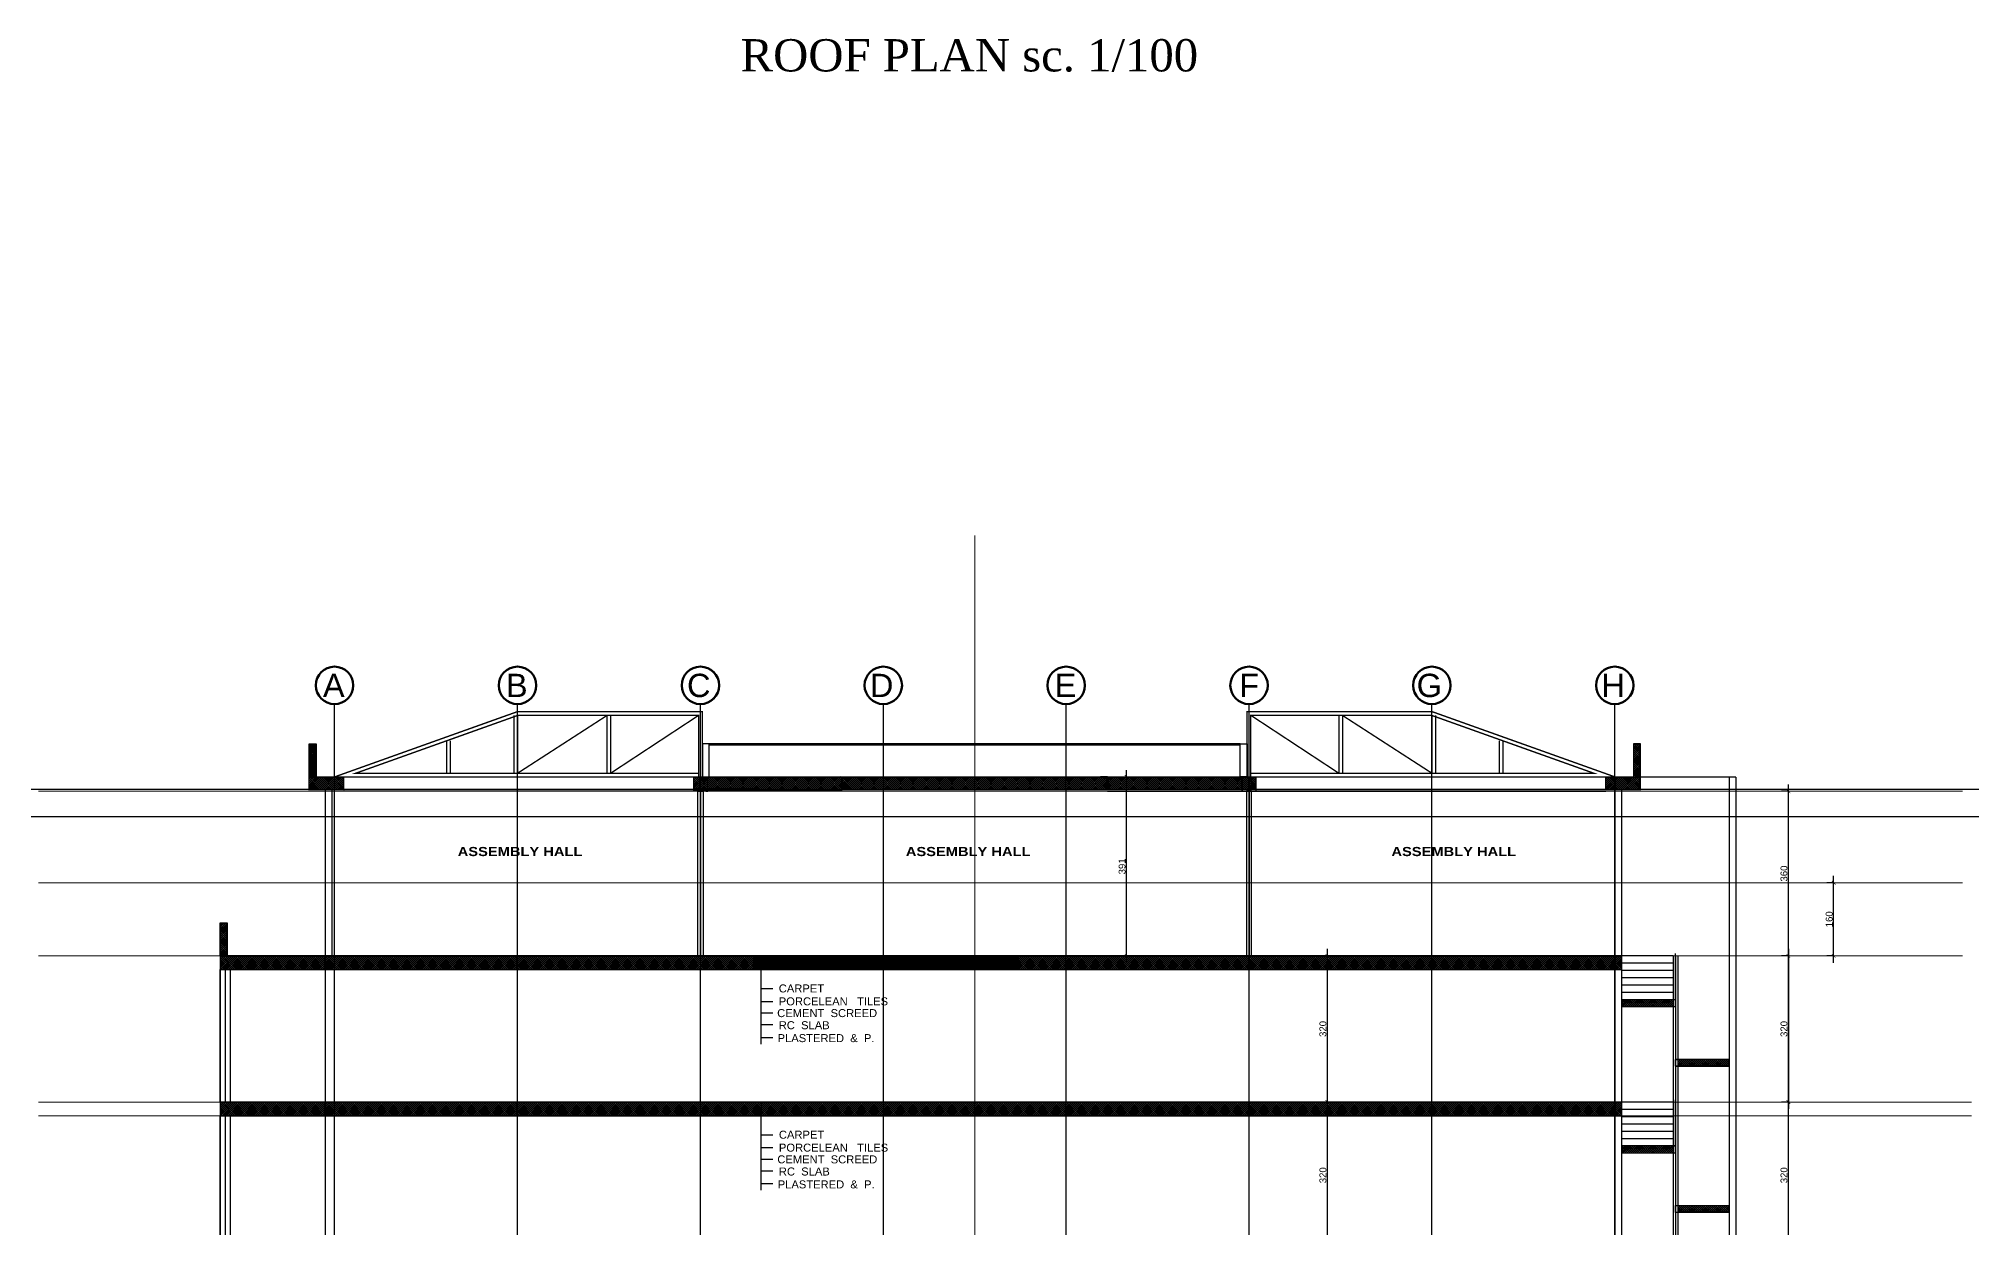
# Model space of a CAD drawing. Extents: x 250879 to 348495, y -51522 to -9360.
# Drawn here: x 288770 to 292998, y -46938 to -44338 of the extents above; entities that cross this region are included whole.
import ezdxf

# ---------------------------------------------------------------- set-up
doc = ezdxf.new("R2010")
doc.units = 0
doc.layers.get('0').update_dxf_attribs({"linetype": 'CONTINUOUS'})
doc.layers.get('DEFPOINTS').update_dxf_attribs({"color": 9, "linetype": 'CONTINUOUS'})
for name, color, linetype in [('AXIS', 1, 'CONTINUOUS'), ('CURTAIN', 150, 'CONTINUOUS'), ('DIM', 3, 'CONTINUOUS'), ('TEXT', 3, 'CONTINUOUS'), ('WALL', 7, 'CONTINUOUS')]:
    doc.layers.add(name, color=color, linetype=linetype)
doc.layers.add('midium elevation', color=4, linetype='CONTINUOUS', lineweight=60)
doc.layers.add('VIS', color=8, linetype='CONTINUOUS', lineweight=18)
doc.styles.get("Standard").update_dxf_attribs({"font": 'sanss___.ttf', "height": 15})
doc.styles.add('style2', font='romantic.ttf', dxfattribs={"height": 50})
doc.styles.add('VITA', font='vinet.ttf')
doc.dimstyles.new('STANDARD$0', dxfattribs={"dimscale": 0, "dimtxt": 12, "dimasz": 8, "dimexe": 15, "dimexo": 0.0625, "dimgap": 2, "dimtad": 1, "dimdec": 0, "dimzin": 0, "dimdsep": 46, "dimtxsty": 'Standard', "dimblk1": 'ARCHTICK', "dimblk2": 'ARCHTICK', "dimsah": 1, "dimcen": 0.09, "dimdle": 15, "dimclrd": 3, "dimclre": 3, "dimclrt": 3, "dimazin": 0, "dimtfac": 1, "dimtdec": 0, "dimtofl": 0, "dimtmove": 1, "dimatfit": 3, "dimldrblk": 'ARCHTICK', "dimfxl": 1.045499999999997, "dimfxlon": 1, "dimtolj": 1, "dimtzin": 0, "dimarcsym": 0})
pattern_1 = [(45, (19207.20617337798, -20247.16520215265), (-2.245064030267288, 2.245064030267288), []), (135, (19207.20617337798, -20247.16520215265), (-2.245064030267288, -2.245064030267288), [])]
pattern_2 = [(135, (562428.206763902, -20247.16520215265), (2.245064030267288, 2.245064030267288), []), (45.00000000000001, (562428.206763902, -20247.16520215265), (2.245064030267288, -2.245064030267288), [])]

# ---------------------------------------------------------------- blocks, each defined once
blk = doc.blocks.new('_ARCHTICK')
at = {"color": 0, "linetype": 'ByBlock', "const_width": 0.15}
blk.add_lwpolyline([(-0.5, -0.5), (0.5, 0.5)], dxfattribs=at)
blk = doc.blocks.new('*D1997')
at = {"layer": 'DEFPOINTS', "color": 0, "linetype": 'Continuous', "transparency": 16777216}
for p in [(292597.5786340397, -46344.17294536075), (292597.5786340397, -46344.17294536075), (292597.5786340397, -46664.17294536075)]:
    blk.add_point(p, dxfattribs=at)
at = {"layer": 'WALL', "color": 3, "linetype": 'Continuous', "lineweight": -2, "transparency": 16777216}
for p, q in [((292597.5786340397, -46679.17294536075), (292597.5786340397, -46329.17294536075)), ((292597.5786340397, -46344.17294536075), (292582.5786340397, -46344.17294536075)), ((292597.5786340397, -46664.17294536075), (292582.5786340397, -46664.17294536075))]:
    blk.add_line(p, q, dxfattribs=at)
at = {"layer": 'WALL', "color": 3, "linetype": 'Continuous', "lineweight": -2, "transparency": 16777216, "xscale": 8, "yscale": 8, "zscale": 8}
for p, rotation in [((292597.5786340397, -46344.17294536075), 90), ((292597.5786340397, -46664.17294536075), 270)]:
    blk.add_blockref('_ARCHTICK', p, dxfattribs=dict(at, rotation=rotation))
at = {"layer": 'WALL', "color": 3, "linetype": 'Continuous', "transparency": 16777216, "insert": (292587.8420085253, -46504.1729453607), "char_height": 15, "attachment_point": 5, "rotation": 90}
blk.add_mtext('\\A1;320', dxfattribs=at)
blk = doc.blocks.new('*D1998')
at = {"layer": 'DEFPOINTS', "color": 0, "linetype": 'Continuous', "transparency": 16777216}
for p in [(292597.5786340397, -46344.17294536075), (292597.5786340397, -46664.17294536075), (292597.5786340397, -46664.17294536075)]:
    blk.add_point(p, dxfattribs=at)
at = {"layer": 'WALL', "color": 3, "linetype": 'Continuous', "lineweight": -2, "transparency": 16777216}
for p, q in [((292597.5786340397, -46329.17294536075), (292597.5786340397, -46679.17294536075)), ((292597.5786340397, -46344.17294536075), (292582.5786340397, -46344.17294536075)), ((292597.5786340397, -46664.17294536075), (292582.5786340397, -46664.17294536075))]:
    blk.add_line(p, q, dxfattribs=at)
at = {"layer": 'WALL', "color": 3, "linetype": 'Continuous', "lineweight": -2, "transparency": 16777216, "xscale": 8, "yscale": 8, "zscale": 8}
for p, rotation in [((292597.5786340397, -46344.17294536075), 90), ((292597.5786340397, -46664.17294536075), 270)]:
    blk.add_blockref('_ARCHTICK', p, dxfattribs=dict(at, rotation=rotation))
at = {"layer": 'WALL', "color": 3, "linetype": 'Continuous', "transparency": 16777216, "insert": (292587.8420085253, -46504.1729453607), "char_height": 15, "attachment_point": 5, "rotation": 90}
blk.add_mtext('\\A1;320', dxfattribs=at)
blk = doc.blocks.new('*D2001')
at = {"layer": 'DEFPOINTS', "color": 0, "linetype": 'Continuous', "transparency": 16777216}
for p in [(292597.5786340397, -46344.17294536074), (292597.5786340397, -46344.17294536074), (292597.5786340397, -46664.17294536075)]:
    blk.add_point(p, dxfattribs=at)
at = {"layer": 'WALL', "color": 3, "linetype": 'Continuous', "lineweight": -2, "transparency": 16777216}
for p, q in [((292597.5786340397, -46679.17294536075), (292597.5786340397, -46329.17294536074)), ((292597.5786340397, -46344.17294536074), (292582.5786340397, -46344.17294536074)), ((292597.5786340397, -46664.17294536075), (292582.5786340397, -46664.17294536075))]:
    blk.add_line(p, q, dxfattribs=at)
at = {"layer": 'WALL', "color": 3, "linetype": 'Continuous', "lineweight": -2, "transparency": 16777216, "xscale": 8, "yscale": 8, "zscale": 8}
for p, rotation in [((292597.5786340397, -46344.17294536074), 90), ((292597.5786340397, -46664.17294536075), 270)]:
    blk.add_blockref('_ARCHTICK', p, dxfattribs=dict(at, rotation=rotation))
at = {"layer": 'WALL', "color": 3, "linetype": 'Continuous', "transparency": 16777216, "insert": (292587.8420085253, -46504.1729453607), "char_height": 15, "attachment_point": 5, "rotation": 90}
blk.add_mtext('\\A1;320', dxfattribs=at)
blk = doc.blocks.new('*D2002')
at = {"layer": 'DEFPOINTS', "color": 0, "linetype": 'Continuous', "transparency": 16777216}
for p in [(292597.5786340397, -46664.17294536075), (292597.5786340397, -46664.17294536075), (292597.5786340397, -46984.17294536075)]:
    blk.add_point(p, dxfattribs=at)
at = {"layer": 'WALL', "color": 3, "linetype": 'Continuous', "lineweight": -2, "transparency": 16777216}
for p, q in [((292597.5786340397, -46664.17294536075), (292582.5786340397, -46664.17294536075)), ((292597.5786340397, -46999.17294536075), (292597.5786340397, -46649.17294536075)), ((292597.5786340397, -46984.17294536075), (292582.5786340397, -46984.17294536075))]:
    blk.add_line(p, q, dxfattribs=at)
at = {"layer": 'WALL', "color": 3, "linetype": 'Continuous', "lineweight": -2, "transparency": 16777216, "xscale": 8, "yscale": 8, "zscale": 8}
for p, rotation in [((292597.5786340397, -46664.17294536075), 90), ((292597.5786340397, -46984.17294536075), 270)]:
    blk.add_blockref('_ARCHTICK', p, dxfattribs=dict(at, rotation=rotation))
at = {"layer": 'WALL', "color": 3, "linetype": 'Continuous', "transparency": 16777216, "insert": (292587.8420085253, -46824.1729453607), "char_height": 15, "attachment_point": 5, "rotation": 90}
blk.add_mtext('\\A1;320', dxfattribs=at)
blk = doc.blocks.new('*D2003')
at = {"layer": 'DEFPOINTS', "color": 0, "linetype": 'Continuous', "transparency": 16777216}
for p in [(292597.5786340397, -45984.17294536073), (292597.5786340397, -45984.17294536073), (292597.5786340397, -46344.17294536074)]:
    blk.add_point(p, dxfattribs=at)
at = {"layer": 'WALL', "color": 3, "linetype": 'Continuous', "lineweight": -2, "transparency": 16777216}
for p, q in [((292597.5786340397, -45984.17294536073), (292582.5786340397, -45984.17294536073)), ((292597.5786340397, -46359.17294536074), (292597.5786340397, -45969.17294536073)), ((292597.5786340397, -46344.17294536074), (292582.5786340397, -46344.17294536074))]:
    blk.add_line(p, q, dxfattribs=at)
at = {"layer": 'WALL', "color": 3, "linetype": 'Continuous', "lineweight": -2, "transparency": 16777216, "xscale": 8, "yscale": 8, "zscale": 8}
for p, rotation in [((292597.5786340397, -45984.17294536073), 90), ((292597.5786340397, -46344.17294536074), 270)]:
    blk.add_blockref('_ARCHTICK', p, dxfattribs=dict(at, rotation=rotation))
at = {"layer": 'WALL', "color": 3, "linetype": 'Continuous', "transparency": 16777216, "insert": (292587.8420085253, -46164.17294536068), "char_height": 15, "attachment_point": 5, "rotation": 90}
blk.add_mtext('\\A1;360', dxfattribs=at)
blk = doc.blocks.new('*D2004')
at = {"layer": 'DEFPOINTS', "color": 0, "linetype": 'Continuous', "transparency": 16777216}
for p in [(292696.4731399743, -46184.17294536074), (292696.4731399743, -46184.17294536074), (292696.4731399743, -46344.17294536074)]:
    blk.add_point(p, dxfattribs=at)
at = {"layer": 'WALL', "color": 3, "linetype": 'Continuous', "lineweight": -2, "transparency": 16777216}
for p, q in [((292696.4731399743, -46184.17294536074), (292681.4731399743, -46184.17294536074)), ((292696.4731399743, -46359.17294536074), (292696.4731399743, -46169.17294536074)), ((292696.4731399743, -46344.17294536074), (292681.4731399743, -46344.17294536074))]:
    blk.add_line(p, q, dxfattribs=at)
at = {"layer": 'WALL', "color": 3, "linetype": 'Continuous', "lineweight": -2, "transparency": 16777216, "xscale": 8, "yscale": 8, "zscale": 8}
for p, rotation in [((292696.4731399743, -46184.17294536074), 90), ((292696.4731399743, -46344.17294536074), 270)]:
    blk.add_blockref('_ARCHTICK', p, dxfattribs=dict(at, rotation=rotation))
at = {"layer": 'WALL', "color": 3, "linetype": 'Continuous', "transparency": 16777216, "insert": (292686.7365144599, -46264.17294536069), "char_height": 15, "attachment_point": 5, "rotation": 90}
blk.add_mtext('\\A1;160', dxfattribs=at)
blk = doc.blocks.new('*D2006')
at = {"layer": 'DEFPOINTS', "color": 0, "linetype": 'Continuous', "transparency": 16777216}
for p in [(291564.9228456768, -46664.17294536075), (291589.0678292545, -46664.17294536075), (291589.0678292545, -46984.17294536075)]:
    blk.add_point(p, dxfattribs=at)
at = {"layer": 'WALL', "color": 3, "linetype": 'Continuous', "lineweight": -2, "transparency": 16777216}
for p, q in [((291588.0223292545, -46664.17294536075), (291604.0678292545, -46664.17294536075)), ((291589.0678292545, -46999.17294536075), (291589.0678292545, -46649.17294536075)), ((291589.0678292545, -46984.17294536075), (291574.0678292545, -46984.17294536075))]:
    blk.add_line(p, q, dxfattribs=at)
at = {"layer": 'WALL', "color": 3, "linetype": 'Continuous', "lineweight": -2, "transparency": 16777216, "xscale": 8, "yscale": 8, "zscale": 8}
for p, rotation in [((291589.0678292545, -46664.17294536075), 90), ((291589.0678292545, -46984.17294536075), 270)]:
    blk.add_blockref('_ARCHTICK', p, dxfattribs=dict(at, rotation=rotation))
at = {"layer": 'WALL', "color": 3, "linetype": 'Continuous', "transparency": 16777216, "insert": (291579.3312037401, -46824.1729453607), "char_height": 15, "attachment_point": 5, "rotation": 90}
blk.add_mtext('\\A1;320', dxfattribs=at)
blk = doc.blocks.new('*D2007')
at = {"layer": 'DEFPOINTS', "color": 0, "linetype": 'Continuous', "transparency": 16777216}
for p in [(291539.7639838223, -46344.17294536075), (291589.0678292545, -46344.17294536075), (291564.9228456768, -46664.17294536075)]:
    blk.add_point(p, dxfattribs=at)
at = {"layer": 'WALL', "color": 3, "linetype": 'Continuous', "lineweight": -2, "transparency": 16777216}
for p, q in [((291589.0678292545, -46679.17294536075), (291589.0678292545, -46329.17294536075)), ((291588.0223292545, -46344.17294536075), (291604.0678292545, -46344.17294536075)), ((291588.0223292545, -46664.17294536075), (291604.0678292545, -46664.17294536075))]:
    blk.add_line(p, q, dxfattribs=at)
at = {"layer": 'WALL', "color": 3, "linetype": 'Continuous', "lineweight": -2, "transparency": 16777216, "xscale": 8, "yscale": 8, "zscale": 8}
for p, rotation in [((291589.0678292545, -46344.17294536075), 90), ((291589.0678292545, -46664.17294536075), 270)]:
    blk.add_blockref('_ARCHTICK', p, dxfattribs=dict(at, rotation=rotation))
at = {"layer": 'WALL', "color": 3, "linetype": 'Continuous', "transparency": 16777216, "insert": (291579.3312037401, -46504.1729453607), "char_height": 15, "attachment_point": 5, "rotation": 90}
blk.add_mtext('\\A1;320', dxfattribs=at)
blk = doc.blocks.new('*D2008')
at = {"layer": 'DEFPOINTS', "color": 0, "linetype": 'Continuous', "transparency": 16777216}
for p in [(291146.252068034, -45952.73520763151), (291149.7891727915, -45952.73520763151), (291146.252068034, -46344.17294536074)]:
    blk.add_point(p, dxfattribs=at)
at = {"layer": 'WALL', "color": 3, "linetype": 'Continuous', "lineweight": -2, "transparency": 16777216}
for p, q in [((291148.7436727915, -45952.73520763151), (291164.7891727915, -45952.73520763151)), ((291149.7891727915, -46359.17294536074), (291149.7891727915, -45937.73520763151)), ((291148.7436727915, -46344.17294536074), (291164.7891727915, -46344.17294536074))]:
    blk.add_line(p, q, dxfattribs=at)
at = {"layer": 'WALL', "color": 3, "linetype": 'Continuous', "lineweight": -2, "transparency": 16777216, "xscale": 8, "yscale": 8, "zscale": 8}
for p, rotation in [((291149.7891727915, -45952.73520763151), 90), ((291149.7891727915, -46344.17294536074), 270)]:
    blk.add_blockref('_ARCHTICK', p, dxfattribs=dict(at, rotation=rotation))
at = {"layer": 'WALL', "color": 3, "linetype": 'Continuous', "transparency": 16777216, "insert": (291140.0525472771, -46148.45407649607), "char_height": 15, "attachment_point": 5, "rotation": 90}
blk.add_mtext('\\A1;391', dxfattribs=at)

msp = doc.modelspace()

# ---------------------------------------------------------------- hatches: boundary and pattern name
at = {"layer": 'AXIS'}
h = msp.add_hatch(dxfattribs=at)
h.set_pattern_fill('ANSI37', color=256, style=0)
h.set_pattern_definition(pattern_1)
h.paths.add_polyline_path([(291017.788761773, -45952.73520763151), (290617.788761773, -45952.73520763151), (290617.7887617729, -45980.57092882294), (291017.788761773, -45980.57092882294)])
h.paths.add_polyline_path([(289376.8725953356, -45952.73520763151), (289376.8725953356, -45880.57092882093), (289361.6499426527, -45880.57092882089), (289361.6499426527, -45952.73520763151)])
h.paths.add_polyline_path([(291107.989203794, -45980.57092882294), (291107.989203794, -45952.7352076315), (291017.788761773, -45952.7352076315), (291017.7887617729, -45980.57092882294)])
h.paths.add_polyline_path([(290527.423733486, -45952.73520763151), (290527.423733486, -45980.57092882294), (290617.7887617729, -45980.57092882294), (290617.7887617729, -45952.73520763151)])
h = msp.add_hatch(dxfattribs=at)
h.set_pattern_fill('ANSI37', color=256, style=0)
h.set_pattern_definition(pattern_2)
h.paths.add_polyline_path([(289361.6499426527, -45880.57092882088), (289376.8725953356, -45880.57092882088), (289376.8725953356, -45952.73520763151), (289361.6499426527, -45952.73520763151)])
h.paths.add_polyline_path([(289361.6499426527, -45952.73520763151), (289402.6241755071, -45952.73520763151), (289417.6241755071, -45952.7352076315), (289417.6241755071, -45980.57092882099), (289361.6499426527, -45980.57092882099)])
h.paths.add_polyline_path([(289417.6241755071, -45952.73520763151), (289437.459589241, -45952.73520763151), (289437.459589241, -45980.57092882099), (289417.6241755071, -45980.57092882099)])
h = msp.add_hatch(dxfattribs=at)
h.set_pattern_fill('ANSI37', color=256, style=0)
h.set_pattern_definition(pattern_1)
h.paths.add_polyline_path([(292273.7629946273, -45880.57092882088), (292258.5403419444, -45880.57092882088), (292258.5403419444, -45952.73520763151), (292273.7629946274, -45952.73520763151)])
h.paths.add_polyline_path([(292273.7629946273, -45952.73520763151), (292232.788761773, -45952.73520763151), (292217.7887617729, -45952.7352076315), (292217.7887617729, -45980.57092882099), (292273.7629946273, -45980.57092882099)])
h.paths.add_polyline_path([(292217.788761773, -45952.73520763151), (292197.953348039, -45952.73520763151), (292197.953348039, -45980.57092882099), (292217.7887617729, -45980.57092882099)])
h = msp.add_hatch(dxfattribs=at)
h.set_pattern_fill('ANSI37', color=256, style=0)
h.set_pattern_definition(pattern_2)
h.paths.add_polyline_path([(290232.7887617741, -45952.73520763151), (290527.423733486, -45952.73520763151), (290527.4237334859, -45980.57092882294), (290232.7887617741, -45980.5709288224)])
h.paths.add_polyline_path([(290217.6241755071, -45952.73520763151), (290232.7887617741, -45952.73520763151), (290232.7887617741, -45980.5709288224), (290217.6241755071, -45980.57092882237)])
h.paths.add_polyline_path([(290202.7887617719, -45952.73520763151), (290217.6241755071, -45952.73520763151), (290217.6241755071, -45980.57092882237), (290202.7887617718, -45980.57092882234)])
h = msp.add_hatch(dxfattribs=at)
h.set_pattern_fill('ANSI37', color=256, style=0)
h.set_pattern_definition(pattern_1)
h.paths.add_polyline_path([(291402.6241755059, -45952.73520763151), (291107.989203794, -45952.73520763151), (291107.9892037941, -45980.57092882294), (291402.6241755059, -45980.5709288224)])
h.paths.add_polyline_path([(291417.7887617729, -45952.73520763151), (291402.6241755059, -45952.73520763151), (291402.6241755059, -45980.5709288224), (291417.7887617729, -45980.57092882237)])
h.paths.add_polyline_path([(291432.6241755082, -45952.73520763151), (291417.7887617729, -45952.73520763151), (291417.7887617729, -45980.57092882237), (291432.6241755082, -45980.57092882234)])
h = msp.add_hatch(dxfattribs=at)
h.set_pattern_fill('ANSI37', color=256, style=0)
h.set_pattern_definition([(45, (19013.01581996505, -20638.60293988188), (-2.245064030267288, 2.245064030267288), []), (135, (19013.01581996505, -20638.60293988188), (-2.245064030267288, -2.245064030267288), [])])
h.paths.add_polyline_path([(290823.59840836, -46344.17294536074), (290423.59840836, -46344.17294536074), (290423.59840836, -46372.00866655217), (290823.59840836, -46372.00866655217)])
h.paths.add_polyline_path([(289182.6822419227, -46344.17294536074), (289182.6822419227, -46272.00866655016), (289167.4595892397, -46272.00866655011), (289167.4595892397, -46344.17294536074)])
h.paths.add_polyline_path([(290913.7988503811, -46372.00866655217), (290913.7988503811, -46344.17294536074), (290823.59840836, -46344.17294536074), (290823.59840836, -46372.00866655217)])
h.paths.add_polyline_path([(290333.2333800731, -46344.17294536074), (290333.2333800731, -46372.00866655217), (290423.59840836, -46372.00866655217), (290423.59840836, -46344.17294536074)])
h = msp.add_hatch(dxfattribs=at)
h.set_pattern_fill('ANSI37', color=256, style=0)
h.set_pattern_definition([(45, (19207.20617337798, -19927.16520215265), (-2.245064030267288, 2.245064030267288), []), (135, (19207.20617337798, -19927.16520215265), (-2.245064030267288, -2.245064030267288), [])])
h.paths.add_polyline_path([(292232.788761773, -46344.17294536078), (289167.4595892398, -46344.17294536076), (289167.4595892398, -46374.17294536076), (292232.788761773, -46374.17294536076)])
h = msp.add_hatch(dxfattribs=at)
h.set_pattern_fill('ANSI37', color=256, style=0)
h.set_pattern_definition(pattern_1)
h.paths.add_polyline_path([(292345.3710549063, -46440.17294536075), (292232.788761773, -46440.17294536075), (292232.788761773, -46455.17294536075), (292345.3710549063, -46455.17294536075)])
h.paths.add_polyline_path([(292467.9533480396, -46570.60104573293), (292355.3710549063, -46570.60104573293), (292355.3710549063, -46585.60104573293), (292467.9533480396, -46585.60104573293)])
h = msp.add_hatch(dxfattribs=at)
h.set_pattern_fill('ANSI37', color=256, style=0)
h.set_pattern_definition(pattern_1)
h.paths.add_polyline_path([(292232.788761773, -46664.17294536077), (289167.4595892398, -46664.17294536075), (289167.4595892398, -46694.17294536075), (292232.788761773, -46694.17294536075)])
h = msp.add_hatch(dxfattribs=at)
h.set_pattern_fill('ANSI37', color=256, style=0)
h.set_pattern_definition([(45, (19207.20617337798, -20567.16520215265), (-2.245064030267288, 2.245064030267288), []), (135, (19207.20617337798, -20567.16520215265), (-2.245064030267288, -2.245064030267288), [])])
h.paths.add_polyline_path([(292345.3710549063, -46760.17294536075), (292232.788761773, -46760.17294536076), (292232.788761773, -46775.17294536077), (292345.3710549063, -46775.17294536077)])
h.paths.add_polyline_path([(292467.9533480396, -46890.60104573294), (292355.3710549063, -46890.60104573294), (292355.3710549063, -46905.60104573294), (292467.9533480396, -46905.60104573294)])

# ---------------------------------------------------------------- linework, layer by layer
for p, q in [((289417.459589241, -50648.17294536075), (289417.459589241, -45795.09533181244)), ((289817.624175507, -50648.17294536075), (289817.624175507, -45795.09533181244)), ((290217.7887617729, -50648.17294536075), (290217.788761773, -45795.09533181244)), ((290617.7887617729, -50648.17294536075), (290617.788761773, -45795.09533181245)), ((291017.7887617729, -50648.17294536075), (291017.788761773, -45795.09533181244)), ((291417.7887617729, -50648.17294536075), (291417.788761773, -45795.09533181244)), ((291817.7887617729, -50648.17294536075), (291817.788761773, -45795.09533181244)), ((292217.7887617729, -50270.36125302529), (292217.7887617729, -45795.09533181244))]:
    msp.add_line(p, q, dxfattribs=at)
at = {"layer": 'CURTAIN', "linetype": 'Continuous'}
for p, q in [((291398.3467608212, -45880.57092882087), (290236.9640952711, -45880.57092882087)), ((291398.3467608212, -45883.57092882087), (290236.9640952711, -45883.57092882087)), ((290527.423733486, -45980.57092882294), (289437.459589241, -45980.57092882099)), ((290527.423733486, -45984.17294536262), (289437.459589241, -45984.17294536067)), ((291107.989203794, -45980.57092882294), (292197.953348039, -45980.57092882099)), ((291107.989203794, -45984.17294536262), (292197.953348039, -45984.17294536067)), ((292345.3710549063, -46344.17294536075), (292232.788761773, -46344.17294536075)), ((292345.3710549063, -46360.17294536075), (292232.788761773, -46360.17294536075)), ((292345.3710549063, -46376.17294536075), (292232.788761773, -46376.17294536075)), ((292345.3710549063, -46344.17294536075), (292345.3710549063, -46664.17294536075)), ((292350.3710549063, -46440.17294536075), (292350.3710549063, -46339.36633155292)), ((292350.3710549063, -46344.17294536075), (292350.3710549063, -46664.17294536075)), ((292355.3710549063, -46344.17294536075), (292355.3710549063, -46664.17294536075)), ((292345.3710549063, -46392.17294536075), (292232.788761773, -46392.17294536075)), ((292345.3710549063, -46408.17294536075), (292232.788761773, -46408.17294536075)), ((292345.3710549063, -46424.17294536075), (292232.788761773, -46424.17294536075)), ((292345.3710549063, -46664.17294536076), (292232.788761773, -46664.17294536076)), ((292345.3710549063, -46664.17294536076), (292345.3710549063, -46984.17294536076)), ((292350.3710549063, -46760.17294536076), (292350.3710549063, -46659.36633155293)), ((292350.3710549063, -46664.17294536076), (292350.3710549063, -46984.17294536076)), ((292355.3710549063, -46664.17294536076), (292355.3710549063, -46984.17294536076)), ((292345.3710549063, -46680.17294536076), (292232.788761773, -46680.17294536076)), ((292345.3710549063, -46696.17294536076), (292232.788761773, -46696.17294536076)), ((292345.3710549063, -46712.17294536076), (292232.788761773, -46712.17294536076)), ((292345.3710549063, -46728.17294536076), (292232.788761773, -46728.17294536076)), ((292345.3710549063, -46744.17294536076), (292232.788761773, -46744.17294536076))]:
    msp.add_line(p, q, dxfattribs=at)
at = {"layer": 'CURTAIN', "linetype": 'Continuous', "const_width": 3}
for points in [[(289417.459589241, -45952.73520763151), (290222.0509976638, -45952.7352076315), (290222.0509976638, -45930.89924900427), (290222.0509976638, -45809.84564668326), (289817.624175507, -45809.84564668326), (289417.459589241, -45952.73520763151)], [(289809.624175507, -45818.34036586291), (289809.624175507, -45944.73520763151)], [(289817.624175507, -45818.34036586291), (289817.624175507, -45944.73520763151)], [(290013.2341340595, -45818.34036586291), (289817.624175507, -45944.73520763151)], [(290013.2341340595, -45818.34036586291), (290013.2341340595, -45944.73520763151)], [(290021.2341340595, -45944.73520763151), (290214.0509976638, -45817.84564668326)], [(290021.2341340595, -45818.34036586291), (290021.2341340595, -45944.73520763151)], [(290214.0509976638, -45817.84564668326), (290214.0509976638, -45952.73520763151)], [(290214.0509976638, -45817.84564668326), (290214.0509976638, -45952.7352076315)], [(290222.0509976638, -45817.84564668326), (290222.0509976638, -45952.73520763151)], [(290222.0509976638, -45817.84564668326), (290222.0509976638, -45952.7352076315)], [(292217.953348039, -45952.73520763151), (291413.3619396163, -45952.73520763151), (291413.3619396163, -45930.89924900429), (291413.3619396163, -45809.84564668327), (291817.788761773, -45809.84564668326), (292217.953348039, -45952.73520763151)], [(291413.3619396163, -45817.84564668326), (291413.3619396163, -45952.73520763151)], [(291413.3619396163, -45817.84564668327), (291413.3619396163, -45952.73520763151)], [(291421.3619396163, -45817.84564668326), (291421.3619396163, -45952.73520763151)], [(291421.3619396163, -45817.84564668327), (291421.3619396163, -45952.73520763151)], [(291614.1788032205, -45944.73520763151), (291421.3619396163, -45817.84564668326)], [(291614.1788032205, -45818.34036586291), (291614.1788032205, -45944.73520763151)], [(291622.1788032205, -45818.34036586291), (291622.1788032205, -45944.73520763151)], [(291622.1788032205, -45818.34036586291), (291817.788761773, -45944.73520763151)], [(291817.788761773, -45818.34036586291), (291817.788761773, -45944.73520763151)], [(291825.788761773, -45818.34036586291), (291825.788761773, -45944.73520763151)], [(289662.5362801774, -45873.718682767), (289662.5362801774, -45944.73520763151)], [(289670.5362801774, -45873.718682767), (289670.5362801774, -45944.73520763151)], [(291964.8766571027, -45873.718682767), (291964.8766571027, -45944.73520763151)], [(291972.8766571027, -45873.718682767), (291972.8766571027, -45944.73520763151)]]:
    msp.add_lwpolyline(points, dxfattribs=at)
for points in [[(289463.6533239848, -45944.73520763151), (290214.0509976638, -45944.7352076315), (290214.0509976638, -45930.89924900427), (290214.0509976638, -45817.84564668326), (289819.009644778, -45817.84564668326)], [(292171.7596132953, -45944.73520763151), (291421.3619396163, -45944.73520763151), (291421.3619396163, -45930.89924900429), (291421.3619396163, -45817.84564668327), (291816.403292502, -45817.84564668326)]]:
    msp.add_lwpolyline(points, close=True, dxfattribs=at)
at = {"layer": 'DIM', "ltscale": 3}
for p, q in [((290350.1357047618, -46537.05669569087), (290350.1357047617, -46344.17294536077)), ((290375.7252042135, -46416.17368010608), (290350.1357047619, -46416.17368010608)), ((290375.7252042135, -46416.17368010608), (290350.1357047619, -46416.17368010608)), ((290375.7252042134, -46444.48785047328), (290350.1357047618, -46444.48785047328)), ((290375.7252042134, -46469.39896776919), (290350.1357047618, -46469.39896776919)), ((290375.7252042134, -46495.20001649995), (290350.1357047618, -46495.20001649995)), ((290375.7252042134, -46523.22504698108), (290350.1357047618, -46523.22504698108)), ((290350.4183882528, -46857.05669569087), (290350.4183882527, -46664.17294536075)), ((290376.0078877045, -46736.17368010606), (290350.4183882529, -46736.17368010606)), ((290376.0078877045, -46736.17368010606), (290350.4183882529, -46736.17368010606)), ((290376.0078877044, -46764.48785047326), (290350.4183882528, -46764.48785047326)), ((290376.0078877044, -46789.39896776917), (290350.4183882528, -46789.39896776917)), ((290376.0078877044, -46815.20001649993), (290350.4183882528, -46815.20001649993)), ((290376.0078877044, -46843.22504698108), (290350.4183882528, -46843.22504698108))]:
    msp.add_line(p, q, dxfattribs=at)
at = {"layer": 'midium elevation', "color": 6, "linetype": 'ByBlock', "ltscale": 3}
for centre in [(289417.2880389087, -45752.47030115133), (289417.3092739675, -45752.47021770425), (289817.4526251747, -45752.47030115138), (289817.4738602335, -45752.47021770429), (290217.6172114407, -45752.47030115135), (290217.6384464995, -45752.47021770426), (290617.6172114407, -45752.47030115136), (290617.6384464995, -45752.47021770427), (291017.6172114407, -45752.47030115136), (291017.6384464995, -45752.47021770428), (291417.6172114407, -45752.47030115136), (291417.6384464995, -45752.47021770428), (291817.6172114406, -45752.47030115137), (291817.6384464994, -45752.47021770429), (292217.6172114406, -45752.47030115138), (292217.6384464994, -45752.47021770429)]:
    msp.add_circle(centre, 40.95342626565252, dxfattribs=at)
at = {"layer": 'VIS', "ltscale": 0.0001}
for p, q in [((290817.70646864, -50648.17294536075), (290817.70646864, -45424.81525799786)), ((288770.0546481868, -45984.17294536073), (292978.1767963883, -45984.17294536073)), ((288770.0546481868, -46184.17294536074), (292978.1767963883, -46184.17294536074)), ((288770.0546481868, -46344.17294536075), (292978.1767963883, -46344.17294536075)), ((288770.0546481868, -46344.17294536074), (292978.1767963883, -46344.17294536074)), ((288770.0546481868, -46664.17294536075), (292997.648766547, -46664.17294536075)), ((288770.0546481868, -46664.17294536075), (292997.648766547, -46664.17294536075)), ((288770.0546481868, -46694.17294536075), (292997.648766547, -46694.17294536075))]:
    msp.add_line(p, q, dxfattribs=at)
at = {"layer": 'WALL', "linetype": 'Continuous'}
for p, q in [((290217.788761773, -45984.17294536073), (290217.788761773, -46344.17294536074)), ((291417.6241755071, -45984.17294536073), (291417.6241755071, -46344.17294536074)), ((289178.1303567296, -46374.17294536074), (289178.1303567296, -46664.17294536075)), ((292345.3710549063, -46440.17294536075), (292232.788761773, -46440.17294536075)), ((289178.1303567296, -46694.17294536075), (289178.1303567296, -46984.17294536075)), ((292345.3710549063, -46760.17294536076), (292232.788761773, -46760.17294536076))]:
    msp.add_line(p, q, dxfattribs=at)
at = {"layer": 'WALL', "color": 4, "linetype": 'Continuous'}
for p in [(336455.4404184746, -45979.42533642156), (336455.4404184746, -46039.42533642156)]:
    msp.add_xline(p, (1, 0), dxfattribs=at)
at = {"layer": 'WALL', "linetype": 'Continuous'}
for points in [[(289361.6499426527, -45880.57092882088), (289376.8725953356, -45880.57092882088), (289376.8725953356, -45952.73520763151), (289361.6499426527, -45952.73520763151)], [(289361.6499426527, -45880.57092882088), (289376.8725953356, -45880.57092882088), (289376.8725953356, -45952.73520763151), (289361.6499426527, -45952.73520763151)], [(290236.9640952711, -45880.57092882087), (290222.0509976638, -45880.57092882087), (290222.0509976638, -45952.7352076315), (290236.9640952711, -45952.7352076315)], [(291398.3467608212, -45880.57092882087), (291413.5694135041, -45880.57092882087), (291413.5694135041, -45952.7352076315), (291398.3467608212, -45952.7352076315)], [(292273.7629946273, -45880.57092882088), (292258.5403419444, -45880.57092882088), (292258.5403419444, -45952.73520763151), (292273.7629946273, -45952.73520763151)], [(290212.0742200994, -45984.17294536073), (290223.5033034466, -45984.17294536073), (290223.5033034466, -46344.17294536074), (290212.0742200994, -46344.17294536074)], [(291423.3387171807, -45984.17294536073), (291411.9096338334, -45984.17294536073), (291411.9096338334, -46344.17294536074), (291423.3387171807, -46344.17294536074)], [(289167.4595892398, -46272.00866655011), (289182.6822419227, -46272.00866655011), (289182.6822419227, -46344.17294536074), (289167.4595892398, -46344.17294536074)], [(289167.4595892398, -46374.17294536074), (289188.8011242194, -46374.17294536074), (289188.8011242194, -46664.17294536077), (289167.4595892398, -46664.17294536077)], [(292350.3710549063, -46440.17294536075), (292232.788761773, -46440.17294536075), (292232.788761773, -46455.17294536075), (292350.3710549063, -46455.17294536075)], [(292350.3710549063, -46570.60104573293), (292467.9533480396, -46570.60104573293), (292467.9533480396, -46585.60104573293), (292350.3710549063, -46585.60104573293)], [(292232.788761773, -46664.17294536077), (289167.4595892398, -46664.17294536077), (289167.4595892398, -46694.17294536075), (292232.788761773, -46694.17294536075)], [(289167.4595892398, -46694.17294536075), (289188.8011242194, -46694.17294536075), (289188.8011242194, -46984.17294536078), (289167.4595892398, -46984.17294536078)], [(292350.3710549063, -46760.17294536076), (292232.788761773, -46760.17294536076), (292232.788761773, -46775.17294536076), (292350.3710549063, -46775.17294536076)], [(292350.3710549063, -46890.60104573294), (292467.9533480396, -46890.60104573294), (292467.9533480396, -46905.60104573294), (292350.3710549063, -46905.60104573294)]]:
    msp.add_lwpolyline(points, close=True, dxfattribs=at)
at = {"layer": 'WALL', "linetype": 'Continuous', "const_width": 3}
for points in [[(289361.6499426527, -45952.73520763151), (289361.6499426527, -45980.57092882099), (289437.459589241, -45980.57092882099), (289437.459589241, -45952.73520763151), (289361.6499426527, -45952.73520763151)], [(289361.6499426527, -45952.73520763151), (289361.6499426527, -45980.57092882099), (289437.459589241, -45980.57092882099), (289437.459589241, -45952.73520763151), (289361.6499426527, -45952.73520763151)], [(289417.459589241, -45952.73520763151), (289437.459589241, -45952.73520763151), (289437.459589241, -45980.57092882294), (289417.459589241, -45980.57092882099)], [(289417.459589241, -45952.73520763151), (289437.459589241, -45952.73520763151), (289437.459589241, -45980.57092882294), (289417.459589241, -45980.57092882099)], [(290232.7887617741, -45984.17294536073), (290232.7887617741, -45952.73520763151), (290202.7887617719, -45952.73520763151), (290202.7887617718, -45984.17294536073), (290232.7887617741, -45984.17294536078)], [(290232.7887617741, -45984.17294536073), (290232.7887617741, -45952.73520763151), (290202.7887617719, -45952.73520763151), (290202.7887617718, -45984.17294536073), (290232.7887617741, -45984.17294536078)], [(290232.7887617741, -45984.17294536073), (290232.7887617741, -45952.73520763151), (290202.7887617719, -45952.73520763151), (290202.7887617718, -45984.17294536073), (290232.7887617741, -45984.17294536078)], [(290527.423733486, -45980.57092882294), (290202.7887617718, -45980.57092882234), (290202.7887617719, -45952.73520763151), (290527.423733486, -45952.73520763151)], [(290527.423733486, -45952.73520763151), (290527.423733486, -45980.57092882293)], [(290527.423733486, -45952.73520763151), (290527.423733486, -45980.57092882293)], [(290527.423733486, -45952.7352076315), (291107.989203794, -45952.7352076315)], [(291107.989203794, -45952.73520763151), (291107.989203794, -45980.57092882293)], [(291107.989203794, -45980.57092882294), (291432.6241755082, -45980.57092882234), (291432.6241755082, -45952.73520763151), (291107.989203794, -45952.73520763151)], [(291402.6241755059, -45984.17294536073), (291402.6241755059, -45952.73520763151), (291432.6241755082, -45952.73520763151), (291432.6241755082, -45984.17294536073), (291402.6241755059, -45984.17294536078)], [(291402.6241755059, -45984.17294536073), (291402.6241755059, -45952.73520763151), (291432.6241755082, -45952.73520763151), (291432.6241755082, -45984.17294536073), (291402.6241755059, -45984.17294536078)], [(292217.953348039, -45952.73520763151), (292197.953348039, -45952.73520763151), (292197.953348039, -45980.57092882294), (292217.953348039, -45980.57092882099)], [(292273.7629946273, -45952.73520763151), (292273.7629946273, -45980.57092882099), (292197.953348039, -45980.57092882099), (292197.953348039, -45952.73520763151), (292273.7629946273, -45952.73520763151)], [(292482.9533480396, -45952.73520763151), (292232.788761773, -45952.73520763151)], [(292467.9533480396, -45952.73520763151), (292467.9533480396, -46694.17294536075)], [(292482.9533480396, -45952.73520763151), (292482.9533480396, -46694.17294536075)], [(289397.4595892401, -45980.57092882294), (289397.4595892414, -46344.17294536074)], [(289411.9855091668, -45980.57092882294), (289411.9855091681, -46344.17294536074)], [(291107.989203794, -45980.57092882293), (290527.423733486, -45980.57092882294)], [(292217.7887617729, -46344.17294536074), (292217.7887617375, -45980.57092882101)], [(292232.788761773, -45980.57092882099), (292232.788761773, -49318.17294536067)], [(292232.788761773, -46344.17294536074), (292217.788761773, -46344.17294536074), (292217.7887617729, -46054.17294536073)], [(289397.4595892415, -49288.17294536078), (289397.459589241, -46244.17294536075)], [(292232.788761773, -46344.17294536075), (289167.4595892398, -46344.17294536074), (289167.4595892398, -46374.17294536074), (292232.788761773, -46374.17294536074), (292232.788761773, -46344.17294536075)], [(289167.4595892403, -49288.17294536078), (289167.4595892398, -46344.17294536075)], [(289397.459589241, -46694.17294536074), (289167.4595892398, -46694.17294536074), (289167.4595892398, -46374.17294536074)], [(292232.788761773, -46664.17294536075), (292217.788761773, -46664.17294536075), (292217.7887617729, -46374.17294536073)], [(292232.788761773, -46440.17294536075), (292350.3710549063, -46440.17294536075)], [(292232.788761773, -46455.17294536075), (292350.3710549063, -46455.17294536075)], [(292467.9533480396, -46570.60104573293), (292350.3710549063, -46570.60104573293)], [(292467.9533480396, -46585.60104573293), (292350.3710549063, -46585.60104573293)], [(292232.788761773, -46664.17294536077), (289167.4595892398, -46664.17294536075), (289167.4595892398, -46694.17294536075), (292232.788761773, -46694.17294536075), (292232.788761773, -46664.17294536077)], [(292232.788761773, -46984.17294536075), (292217.788761773, -46984.17294536075), (292217.7887617729, -46694.17294536074)], [(292467.9533480396, -46694.17294536075), (292467.9533480396, -49318.17294536075), (292232.788761773, -49318.17294536075)], [(292467.9533480396, -46694.17294536075), (292467.9533480396, -50678.17294536074)], [(292482.9533480396, -46694.17294536075), (292482.9533480396, -50678.17294536074)], [(292232.788761773, -46760.17294536076), (292350.3710549063, -46760.17294536076)], [(292232.788761773, -46775.17294536076), (292350.3710549063, -46775.17294536076)], [(292467.9533480396, -46890.60104573294), (292350.3710549063, -46890.60104573294)], [(292467.9533480396, -46905.60104573294), (292350.3710549063, -46905.60104573294)]]:
    msp.add_lwpolyline(points, dxfattribs=at)
at = {"layer": 'WALL', "linetype": 'Continuous'}
for points in [[(290527.423733486, -45952.7352076315), (291107.989203794, -45952.7352076315), (291107.989203794, -45980.57092882293), (290527.423733486, -45980.57092882293)], [(290527.423733486, -45952.7352076315), (290542.6463861688, -45952.7352076315)], [(290527.423733486, -45952.7352076315), (290542.6463861688, -45952.7352076315)], [(291107.989203794, -45952.7352076315), (291092.7665511112, -45952.7352076315)]]:
    msp.add_lwpolyline(points, dxfattribs=at)

# ---------------------------------------------------------------- texts
at = {"layer": 'TEXT', "insert": (290305.5770739178, -44338.81758562594), "char_height": 70.56, "width": 3056.2551, "attachment_point": 1, "style": 'style2'}
msp.add_mtext('ROOF PLAN sc. 1/100', dxfattribs=at)
at = {"layer": 'TEXT'}
for s, insert, char_height, width, attachment_point in [('A', (289439.4195869181, -45727.09533181239), 51, 1142.9256, 3), ('B', (289839.5841731841, -45727.09533181244), 51, 1142.9256, 3), ('C', (290239.74875945, -45727.09533181241), 51, 1142.9256, 3), ('D', (290639.74875945, -45727.09533181242), 51, 1142.9256, 3), ('E', (291039.74875945, -45727.09533181242), 51, 1142.9256, 3), ('F', (291439.74875945, -45727.09533181242), 51, 1142.9256, 3), ('G', (291839.74875945, -45727.09533181243), 51, 1142.9256, 3), ('H', (292239.7487594499, -45727.09533181244), 51, 1142.9256, 3), ('CARPET', (290388.9967404907, -46406.7253298539), 17.5, 470.1871999999998, 1), ('CEMENT  SCREED', (290385.5177993458, -46460.69128998212), 17.5, 470.1871999999998, 1), ('PORCELEAN   TILES', (290388.9967404907, -46435.0395002211), 17.5, 470.1871999999998, 1), ('RC  SLAB', (290388.9115004615, -46487.21565649881), 17.5, 470.1871999999998, 1), ('PLASTERED  &  P.', (290386.4440732521, -46515.43512409442), 17.5, 470.1871999999998, 1), ('CARPET', (290389.2794239817, -46726.7253298539), 17.5, 470.1871999999998, 1), ('PORCELEAN   TILES', (290389.2794239817, -46755.0395002211), 17.5, 470.1871999999998, 1), ('CEMENT  SCREED', (290385.8004828368, -46780.6912899821), 17.5, 470.1871999999998, 1), ('PLASTERED  &  P.', (290386.7267567432, -46835.43512409442), 17.5, 470.1871999999998, 1), ('RC  SLAB', (290389.1941839525, -46807.21565649881), 17.5, 470.1871999999998, 1)]:
    msp.add_mtext(s, dxfattribs=dict(at, insert=insert, char_height=char_height, width=width, attachment_point=attachment_point))
at = {"layer": 'WALL', "char_height": 20.0704, "attachment_point": 1, "style": 'VITA'}
for insert in [(289686.6973035649, -46105.92203207828), (290666.881414097, -46105.92203207828), (291729.1368240339, -46105.92203207828)]:
    msp.add_mtext('{\\fArial Black|b0|i0|c0|p34;ASSEMBLY HALL}', dxfattribs=dict(at, insert=insert))

# ---------------------------------------------------------------- dimensions: what is measured, and where the dimension line sits
at = {"layer": 'WALL', "linetype": 'Continuous'}
for base, p1, p2, picture, middle in [((291149.7891727915, -45952.73520763151), (291146.252068034, -46344.17294536074), (291146.252068034, -45952.73520763151), '*D2008', (291140.0525472771, -46148.45407649607)), ((292597.5786340397, -45984.17294536073), (292597.5786340397, -46344.17294536074), (292597.5786340397, -45984.17294536073), '*D2003', (292587.8420085253, -46164.17294536068)), ((292696.4731399743, -46184.17294536074), (292696.4731399743, -46344.17294536074), (292696.4731399743, -46184.17294536074), '*D2004', (292686.7365144599, -46264.17294536069)), ((291589.0678292545, -46344.17294536075), (291564.9228456768, -46664.17294536075), (291539.7639838223, -46344.17294536075), '*D2007', (291579.3312037401, -46504.1729453607)), ((292597.5786340397, -46344.17294536075), (292597.5786340397, -46664.17294536075), (292597.5786340397, -46344.17294536075), '*D1997', (292587.8420085253, -46504.1729453607)), ((292597.5786340397, -46664.17294536075), (292597.5786340397, -46344.17294536075), (292597.5786340397, -46664.17294536075), '*D1998', (292587.8420085253, -46504.1729453607)), ((292597.5786340397, -46344.17294536074), (292597.5786340397, -46664.17294536075), (292597.5786340397, -46344.17294536074), '*D2001', (292587.8420085253, -46504.1729453607)), ((291589.0678292545, -46664.17294536075), (291589.0678292545, -46984.17294536075), (291564.9228456768, -46664.17294536075), '*D2006', (291579.3312037401, -46824.1729453607)), ((292597.5786340397, -46664.17294536075), (292597.5786340397, -46984.17294536075), (292597.5786340397, -46664.17294536075), '*D2002', (292587.8420085253, -46824.1729453607))]:
    dim = msp.add_linear_dim(base=base, p1=p1, p2=p2, angle=90, dimstyle='STANDARD$0', override={"dimscale": 1}, dxfattribs=at)
    dim.commit()
    dim.dimension.update_dxf_attribs({"geometry": picture, "text_midpoint": middle})

doc.saveas('drawing.dxf')
